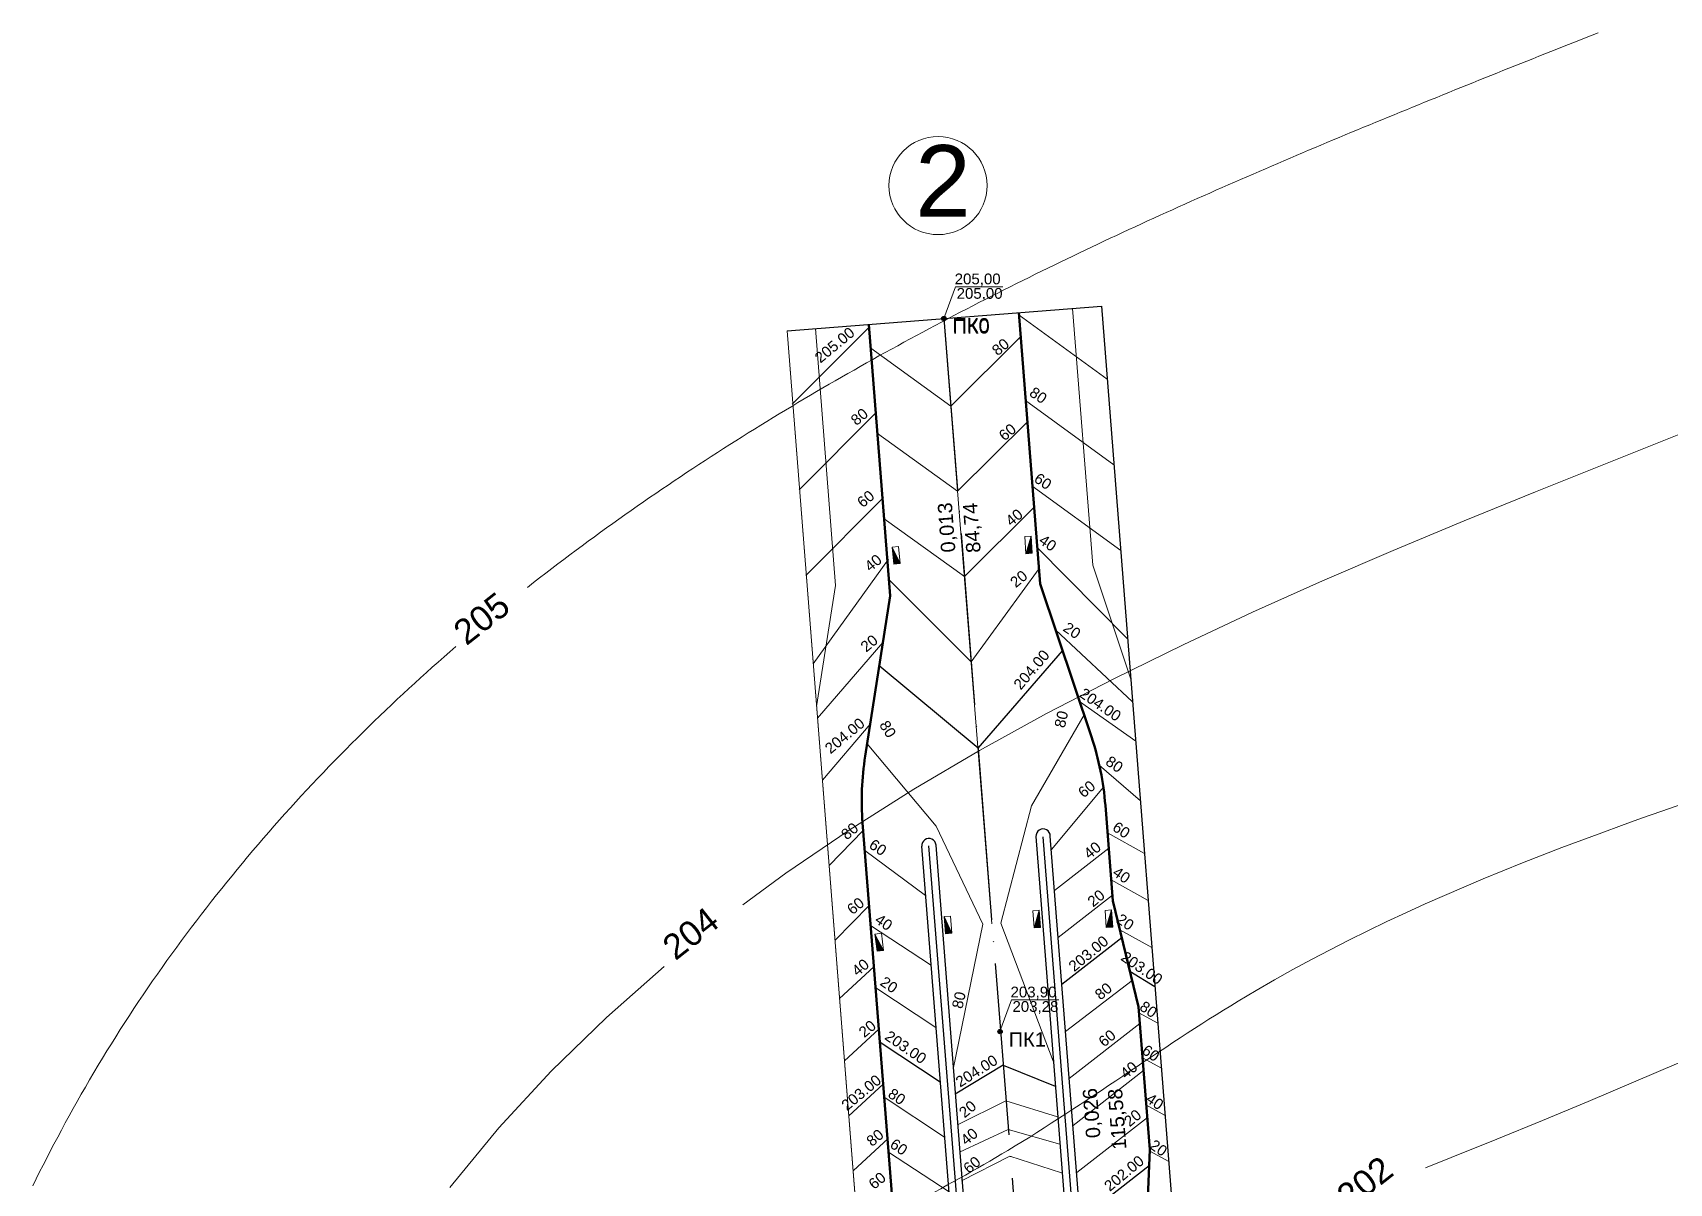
# Model space of a CAD drawing. Header units: millimetres. Extents: x -2123 to 34701, y -1286 to 835.
# Drawn here: x 4248.7 to 4477.1, y -853.4 to -692.8 of the extents above; entities that cross this region are included whole.
import ezdxf

# ---------------------------------------------------------------- set-up
doc = ezdxf.new("R2010")
doc.units = ezdxf.units.MM
doc.linetypes.add('ACAD_ISO04W100', pattern=[30, 24, -3, 0, -3])
for name, color, linetype, lineweight in [('1 Відмітки', 7, 'Continuous', 25), ('2 Позначення', 80, 'Continuous', 20), ('вертикалка', 6, 'Continuous', 15), ('Горизонталі', 7, 'Continuous', 18), ('Дор. Розм.', 7, 'Continuous', 50), ('дорога', 126, 'Continuous', 25), ('Текст', 7, 'Continuous', 15)]:
    doc.layers.add(name, color=color, linetype=linetype, lineweight=lineweight)
doc.layers.add('Вісь', color=170, linetype='ACAD_ISO04W100')
doc.styles.get("Standard").update_dxf_attribs({"font": 'arial.ttf'})

# ---------------------------------------------------------------- blocks, each defined once
blk = doc.blocks.new('6')
at = {"layer": '1 Відмітки', "transparency": 33554559}
h = blk.add_hatch(color=256, dxfattribs=at)
h.dxf.hatch_style = 1
edge = h.paths.add_edge_path()
edge.add_arc((-467.51, 342.13), 0.2, 0, 360)
at = {"layer": '1 Відмітки'}
blk.add_circle((-467.51, 342.13), 0.2, dxfattribs=at)

msp = doc.modelspace()

# ---------------------------------------------------------------- hatches: boundary and pattern name
at = {"layer": 'вертикалка'}
h = msp.add_hatch(color=0, dxfattribs=at)
h.dxf.hatch_style = 1
h.paths.add_polyline_path([(4368.615, -764.564), (4368.824, -766.955), (4369.721, -766.876)])
h = msp.add_hatch(color=0, dxfattribs=at)
h.dxf.hatch_style = 1
h.paths.add_polyline_path([(4388.004, -763.027), (4388.174, -765.421), (4387.276, -765.485)])
h = msp.add_hatch(color=0, dxfattribs=at)
h.dxf.hatch_style = 1
h.paths.add_polyline_path([(4389.141, -815.252), (4389.311, -817.646), (4388.413, -817.71)])
h = msp.add_hatch(color=0, dxfattribs=at)
h.dxf.hatch_style = 1
h.paths.add_polyline_path([(4399.225, -815.205), (4399.395, -817.599), (4398.497, -817.663)])
h = msp.add_hatch(color=0, dxfattribs=at)
h.dxf.hatch_style = 1
h.paths.add_polyline_path([(4375.854, -816.145), (4376.063, -818.536), (4376.959, -818.457)])
h = msp.add_hatch(color=0, dxfattribs=at)
h.dxf.hatch_style = 1
h.paths.add_polyline_path([(4366.209, -818.586), (4366.508, -820.967), (4367.401, -820.855)])

# ---------------------------------------------------------------- linework, layer by layer
at = {"layer": '2 Позначення', "color": 18, "true_color": 0x000000}
for points, elevation in [([(4375.841, -732.652), (4377.459, -728.236), (4384.068, -728.236)], 5), ([(4383.634, -832.189), (4385.252, -827.773), (4391.861, -827.773)], 3.942)]:
    msp.add_lwpolyline(points, dxfattribs=dict(at, elevation=elevation))
at = {"layer": 'вертикалка', "color": 0}
for p, q in [((4368.615, -764.564), (4369.721, -766.876)), ((4388.004, -763.027), (4387.276, -765.485)), ((4389.141, -815.252, -5), (4388.413, -817.71, -5)), ((4399.225, -815.205), (4398.497, -817.663)), ((4375.854, -816.145, -5), (4376.959, -818.457, -5)), ((4366.209, -818.586), (4367.401, -820.855))]:
    msp.add_line(p, q, dxfattribs=at)
at = {"layer": 'вертикалка', "color": 18, "lineweight": 20, "true_color": 0x000000, "elevation": -200}
for points in [[(4375.841, -732.655), (4382.538, -817.131)], [(4378.697, -768.687), (4367.507, -760.621)], [(4378.697, -768.687), (4388.477, -758.959)], [(4403.702, -837.622), (4393.853, -845.281)], [(4404.234, -844.17), (4394.369, -851.841)]]:
    msp.add_lwpolyline(points, dxfattribs=at)
at = {"layer": 'вертикалка', "color": 1, "lineweight": 20}
for points, elevation in [([(4398.631, -741.142), (4386.329, -732.189)], 5), ([(4354.672, -744.627), (4365.41, -733.847)], 5), ([(4376.809, -744.874), (4386.589, -735.146)], -200), ([(4376.809, -744.874), (4365.62, -736.808)], -200), ([(4399.57, -753.089), (4387.218, -744.1)], 5), ([(4387.273, -744.095), (4387.507, -747.078)], 5), ([(4355.628, -756.572), (4366.409, -745.749)], 5), ([(4377.753, -756.78), (4366.563, -748.715)], -200), ([(4377.753, -756.78), (4387.533, -747.053)], -200), ([(4400.508, -765.035), (4388.107, -756.01)], 5), ([(4356.583, -768.517), (4367.407, -757.651)], 5), ([(4401.478, -777.376), (4388.788, -764.587)], 5), ([(4357.57, -780.857), (4368.086, -766.228)], 5), ([(4379.641, -780.593), (4368.177, -769.144)], -200), ([(4379.641, -780.593), (4389.116, -767.539)], -200), ([(4402.17, -786.181), (4391.428, -776.115)], -200), ([(4358.195, -788.429), (4367.33, -777.879)], -200), ([(4383.787, -817.074), (4388.041, -800.676), (4395.393, -787.972)], 5), ([(4394.764, -786.094), (4402.601, -791.664)], 5), ([(4358.878, -797.111), (4365.548, -789.258)], -200), ([(4374.743, -803.519), (4374.743, -803.519), (4365.115, -792.017)], 5), ([(4397.524, -795.004), (4403.255, -799.986)], -200), ([(4398.086, -798.067), (4390.829, -806.79)], -200), ([(4381.249, -817.19), (4374.743, -803.519), (4374.743, -803.519)], 5), ([(4359.815, -809.003), (4364.571, -804.133)], -200), ([(4398.647, -804.47), (4403.832, -807.33)], -200), ([(4398.651, -804.472), (4398.84, -806.607)], -200), ([(4373.28, -813.188), (4364.789, -806.908)], 5), ([(4398.835, -806.605), (4391.277, -812.482)], -200), ([(4399.351, -813.164), (4391.792, -819.042)], -200), ([(4399.162, -811.029), (4404.347, -813.89)], -200), ([(4360.636, -819.442), (4365.392, -814.572)], -200), ([(4373.973, -822.883), (4365.607, -817.362)], 5), ([(4381.249, -817.19), (4377.124, -837.417)], 5), ([(4383.787, -817.074), (4391.08, -836.311)], 5), ([(4400.387, -817.981), (4404.862, -820.45)], -200), ([(4361.276, -827.563), (4366.069, -823.154)], 5), ([(4374.703, -831.601), (4366.337, -826.081)], 5), ([(4402.094, -825.051), (4392.823, -832.162)], -200), ([(4403.171, -831.075), (4393.338, -838.722)], -200), ([(4403.048, -829.562), (4405.693, -831.021)], 5), ([(4361.962, -836.275), (4366.742, -831.877)], 5), ([(4403.558, -835.838), (4406.185, -837.288)], 5), ([(4367.508, -841.452), (4367.358, -839.535)], 5), ([(4375.934, -846.917), (4367.501, -841.352)], 5), ([(4384.499, -841.869), (4377.742, -845.214)], 5), ([(4384.499, -841.869), (4391.698, -844.107)], 5), ([(4404.113, -842.472), (4406.705, -843.903)], 5), ([(4363.169, -851.613), (4368.033, -847.138)], 5), ([(4384.816, -845.878), (4378.013, -849.025)], 5), ([(4384.816, -845.878), (4392.03, -847.914)], 5), ([(4376.55, -854.575), (4368.103, -849.001)], 5), ([(4385.03, -849.564), (4378.283, -853.028)], 5), ([(4385.03, -849.564), (4392.239, -851.922)], 5), ([(4404.589, -848.868), (4407.209, -850.313)], 5)]:
    msp.add_lwpolyline(points, dxfattribs=dict(at, elevation=elevation))
at = {"layer": 'вертикалка', "color": 0}
for points in [[(4368.824, -766.955), (4369.721, -766.876), (4369.511, -764.486), (4368.615, -764.564)], [(4388.174, -765.421), (4387.276, -765.485), (4387.106, -763.091), (4388.004, -763.027)], [(4399.395, -817.599), (4398.497, -817.663), (4398.327, -815.269), (4399.225, -815.205)], [(4366.508, -820.967), (4367.401, -820.855), (4367.102, -818.474), (4366.209, -818.586)]]:
    msp.add_lwpolyline(points, close=True, dxfattribs=at)
at = {"layer": 'вертикалка', "color": 1, "lineweight": 30}
for points, elevation in [([(4380.596, -792.643), (4366.818, -781.148)], 5), ([(4380.596, -792.643), (4392.406, -779.039)], 5), ([(4400.659, -819.107), (4392.307, -825.602)], -200), ([(4401.782, -823.759), (4405.289, -825.88)], -200), ([(4375.319, -839.259), (4366.953, -833.739)], 5), ([(4384.102, -836.864), (4377.4, -840.906)], 5), ([(4384.102, -836.864), (4391.356, -839.8)], 5), ([(4362.565, -843.944), (4367.358, -839.535)], 5), ([(4404.5, -850.923), (4394.884, -858.401)], -200)]:
    msp.add_lwpolyline(points, dxfattribs=dict(at, elevation=elevation))
at = {"layer": 'вертикалка', "color": 0, "elevation": -5}
for points in [[(4389.311, -817.646), (4388.413, -817.71), (4388.243, -815.316), (4389.141, -815.252)], [(4376.063, -818.536), (4376.959, -818.457), (4376.75, -816.067), (4375.854, -816.145)]]:
    msp.add_lwpolyline(points, close=True, dxfattribs=at)
at = {"layer": 'Вісь', "color": 18, "true_color": 0x000000, "elevation": -200}
msp.add_lwpolyline([(4375.841, -732.652), (4413.184, -1203.731)], dxfattribs=at)
at = {"layer": 'Горизонталі'}
for points, elevation in [([(4317.723, -770.189), (4318.566, -769.527), (4319.409, -768.868), (4320.254, -768.214), (4321.1, -767.563), (4321.946, -766.916), (4322.794, -766.273), (4323.643, -765.633), (4324.492, -764.997), (4325.343, -764.366), (4326.194, -763.737), (4327.046, -763.113), (4327.899, -762.492), (4328.753, -761.875), (4329.607, -761.261), (4330.462, -760.651), (4331.318, -760.045), (4332.174, -759.442), (4333.031, -758.843), (4333.889, -758.247), (4334.747, -757.655), (4335.605, -757.066), (4336.465, -756.48), (4337.324, -755.898), (4338.184, -755.319), (4339.045, -754.744), (4339.906, -754.172), (4340.767, -753.603), (4341.628, -753.037), (4342.49, -752.475), (4343.352, -751.916), (4344.215, -751.36), (4345.077, -750.807), (4345.94, -750.257), (4346.804, -749.71), (4347.668, -749.166), (4348.532, -748.625), (4349.397, -748.087), (4350.262, -747.552), (4351.127, -747.02), (4351.993, -746.49), (4352.86, -745.963), (4353.726, -745.439), (4354.594, -744.917), (4355.461, -744.399), (4356.329, -743.882), (4357.198, -743.369), (4358.067, -742.858), (4358.936, -742.35), (4359.805, -741.844), (4360.675, -741.341), (4361.545, -740.841), (4362.415, -740.343), (4363.285, -739.847), (4364.156, -739.354), (4365.027, -738.864), (4365.898, -738.376), (4366.77, -737.89), (4367.641, -737.407), (4368.513, -736.926), (4369.385, -736.448), (4370.257, -735.972), (4371.129, -735.498), (4372.001, -735.027), (4372.874, -734.558), (4373.746, -734.091), (4374.619, -733.627), (4375.492, -733.164), (4376.365, -732.704), (4377.237, -732.247), (4378.11, -731.791), (4378.983, -731.338), (4379.856, -730.886), (4380.729, -730.437), (4381.602, -729.99), (4382.475, -729.545), (4383.348, -729.102), (4384.221, -728.661), (4385.093, -728.223), (4385.966, -727.786), (4386.839, -727.351), (4387.711, -726.918), (4388.584, -726.487), (4389.456, -726.058), (4390.328, -725.631), (4391.2, -725.206), (4392.072, -724.783), (4392.944, -724.362), (4393.816, -723.942), (4394.687, -723.524), (4395.558, -723.108), (4396.429, -722.694), (4397.3, -722.282), (4398.171, -721.871), (4399.042, -721.462), (4399.912, -721.055), (4400.782, -720.65), (4401.652, -720.246), (4402.521, -719.844), (4403.39, -719.443), (4404.259, -719.044), (4405.128, -718.647), (4405.996, -718.251), (4406.864, -717.857), (4407.732, -717.464), (4408.6, -717.073), (4409.467, -716.683), (4410.333, -716.295), (4411.2, -715.909), (4412.066, -715.523), (4412.932, -715.14), (4413.797, -714.757), (4414.662, -714.376), (4415.526, -713.997), (4416.39, -713.618), (4417.254, -713.242), (4418.117, -712.866), (4418.98, -712.492), (4419.842, -712.119), (4420.704, -711.747), (4421.565, -711.377), (4422.424, -711.008), (4423.285, -710.64), (4424.145, -710.273), (4425.004, -709.908), (4425.863, -709.543), (4426.721, -709.18), (4427.579, -708.818), (4428.437, -708.457), (4429.293, -708.097), (4430.15, -707.738), (4431.005, -707.38), (4431.86, -707.023), (4432.715, -706.667), (4433.569, -706.312), (4434.422, -705.959), (4435.275, -705.606), (4436.127, -705.254), (4436.978, -704.903), (4437.829, -704.553), (4438.68, -704.204), (4439.529, -703.856), (4440.378, -703.508), (4441.226, -703.162), (4442.074, -702.816), (4442.921, -702.472), (4443.767, -702.128), (4444.612, -701.785), (4445.457, -701.442), (4446.301, -701.101), (4447.145, -700.76), (4447.987, -700.42), (4448.829, -700.081), (4449.67, -699.742), (4450.511, -699.404), (4451.35, -699.067), (4452.189, -698.73), (4453.027, -698.394), (4453.864, -698.059), (4454.701, -697.724), (4455.536, -697.39), (4456.371, -697.056), (4457.205, -696.724), (4458.038, -696.391), (4458.871, -696.059), (4459.702, -695.728), (4460.533, -695.397), (4461.362, -695.066), (4462.191, -694.736), (4463.019, -694.407), (4463.846, -694.078), (4464.672, -693.749), (4465.497, -693.421), (4466.322, -693.093), (4467.145, -692.766)], 5), ([(4347.758, -814.493), (4353.754, -810.079), (4362.596, -804.072), (4371.626, -798.376), (4380.817, -792.966), (4390.155, -787.815), (4399.626, -782.899), (4409.214, -778.19), (4418.906, -773.663), (4428.685, -769.291), (4438.538, -765.05), (4448.45, -760.913), (4458.406, -756.853), (4468.391, -752.845), (4478.391, -748.864)], -200), ([(4248.653, -853.705), (4249.129, -852.748), (4249.612, -851.787), (4250.102, -850.822), (4250.6, -849.852), (4251.104, -848.877), (4251.616, -847.899), (4252.136, -846.916), (4252.664, -845.93), (4253.199, -844.939), (4253.743, -843.945), (4254.296, -842.947), (4254.856, -841.946), (4255.426, -840.941), (4256.005, -839.933), (4256.593, -838.922), (4257.189, -837.909), (4257.792, -836.899), (4258.4, -835.893), (4259.012, -834.892), (4259.629, -833.895), (4260.251, -832.903), (4260.878, -831.916), (4261.509, -830.933), (4262.145, -829.954), (4262.786, -828.98), (4263.431, -828.011), (4264.08, -827.046), (4264.734, -826.085), (4265.392, -825.129), (4266.055, -824.178), (4266.722, -823.23), (4267.392, -822.287), (4268.067, -821.349), (4268.746, -820.415), (4269.429, -819.485), (4270.116, -818.56), (4270.807, -817.639), (4271.502, -816.723), (4272.201, -815.811), (4272.903, -814.903), (4273.609, -813.999), (4274.319, -813.1), (4275.032, -812.205), (4275.75, -811.315), (4276.47, -810.429), (4277.194, -809.547), (4277.922, -808.669), (4278.653, -807.796), (4279.387, -806.927), (4280.125, -806.062), (4280.866, -805.201), (4281.61, -804.345), (4282.358, -803.492), (4283.109, -802.645), (4283.863, -801.801), (4284.619, -800.961), (4285.379, -800.126), (4286.142, -799.295), (4286.908, -798.468), (4287.677, -797.646), (4288.449, -796.827), (4289.224, -796.013), (4290.001, -795.203), (4290.782, -794.397), (4291.565, -793.595), (4292.351, -792.797), (4293.139, -792.003), (4293.93, -791.214), (4294.724, -790.429), (4295.52, -789.648), (4296.319, -788.871), (4297.121, -788.098), (4297.924, -787.33), (4298.729, -786.566), (4299.537, -785.807), (4300.346, -785.052), (4301.157, -784.302), (4301.97, -783.556), (4302.785, -782.814), (4303.602, -782.077), (4304.42, -781.344), (4305.241, -780.615), (4306.063, -779.891), (4306.886, -779.171), (4307.711, -778.455)], 5), ([(4443.061, -851.214), (4446.644, -849.783), (4453.024, -847.208), (4459.39, -844.604), (4465.743, -841.962), (4472.085, -839.273), (4478.418, -836.533), (4484.741, -833.747), (4491.058, -830.922), (4497.367, -828.063), (4503.672, -825.175), (4509.972, -822.264), (4516.268, -819.336), (4522.563, -816.397), (4528.857, -813.452)], 2), ([(4306.854, -853.933), (4313.703, -845.64), (4321.016, -837.728), (4328.727, -830.223), (4336.78, -823.13)], -200)]:
    msp.add_lwpolyline(points, dxfattribs=dict(at, elevation=elevation))
at = {"layer": 'Горизонталі', "color": 18, "lineweight": 20, "true_color": 0x000000}
msp.add_open_spline([(4357.095, -863.849, -200), (4366.478, -858.809, -200), (4387.025, -848.6, -200), (4431.569, -815.625, -200), (4474.033, -801.848, -200), (4504.251, -792.044, -200)], degree=3, knots=[474.2086626, 474.2086626, 474.2086626, 474.2086626, 505.9193721, 544.1978031, 638.6482407, 638.6482407, 638.6482407, 638.6482407], dxfattribs=at)
at = {"layer": 'Дор. Розм.', "color": 18, "true_color": 0x000000}
for points, elevation in [([(4386.308, -731.83), (4389.287, -769.711)], 5), ([(4365.373, -733.474), (4368.351, -771.356)], 5), ([(4403.724, -868.793), (4404.598, -848.656), (4402.98, -828.722), (4399.417, -813.962)], -200)]:
    msp.add_lwpolyline(points, dxfattribs=dict(at, elevation=elevation))
at = {"layer": 'Дор. Розм.', "color": 18, "true_color": 0x000000, "elevation": -200}
for points in [[(4399.417, -813.962), (4398.369, -800.619, 0.0611437), (4396.428, -791.068), (4389.287, -769.711)], [(4276.601, -963.819), (4290.647, -963.835, 0.194947), (4318.509, -952.579), (4358.63, -913.754, 0.2237162), (4370.69, -881.87), (4364.487, -803.07, -0.0585458), (4364.845, -793.742), (4368.351, -771.356)]]:
    msp.add_lwpolyline(points, format="xyb", dxfattribs=at)
at = {"layer": 'дорога', "color": 18, "true_color": 0x000000, "elevation": 5}
for points in [[(4353.94, -734.379), (4397.828, -730.924)], [(4397.828, -730.924), (4410.26, -889.149)]]:
    msp.add_lwpolyline(points, dxfattribs=at)
at = {"layer": 'дорога', "color": 18, "lineweight": 20, "true_color": 0x000000}
for points, elevation in [([(4393.786, -731.246), (4396.608, -767.096)], 5), ([(4353.939, -734.373), (4366.07, -888.462)], 5), ([(4353.939, -734.373), (4366.579, -894.929)], 210), ([(4357.896, -734.061), (4360.718, -769.911)], 5), ([(4401.918, -782.979), (4396.608, -767.096)], 5), ([(4358.069, -786.826), (4360.718, -769.911)], 5), ([(4395.629, -1073.329), (4374.954, -808.952), (4374.731, -806.165)], -200)]:
    msp.add_lwpolyline(points, dxfattribs=dict(at, elevation=elevation))
at = {"layer": 'дорога', "color": 18, "lineweight": 30, "true_color": 0x000000, "elevation": -200}
for points in [[(4382.329, -915.369), (4379.626, -915.366, 0.0454406), (4369.509, -916.285, -0.6910335), (4368.542, -914.684, 0.1884433), (4378.666, -881.242), (4372.737, -806.321)], [(4382.251, -914.369), (4379.628, -914.366, 0.0346879), (4371.745, -914.912, -0.657273), (4370.791, -913.343, 0.1755557), (4379.663, -881.163), (4373.734, -806.242)], [(4398.292, -914.387), (4409.624, -914.4, -0.0081577), (4411.483, -914.43, 0.7051647), (4412.173, -912.678, -0.1961488), (4395.546, -879.601), (4389.685, -804.996)], [(4398.371, -915.387), (4409.622, -915.4, -0.0213822), (4414.406, -915.605, 0.7368781), (4415.125, -913.836), (4413.951, -912.873, -0.204102), (4396.543, -879.522), (4390.682, -804.917)]]:
    msp.add_lwpolyline(points, format="xyb", dxfattribs=at)
for points in [[(4401.147, -1143.894), (4374.731, -806.165)], [(4388.685, -804.983), (4388.685, -804.983), (4415.142, -1142.699)]]:
    msp.add_lwpolyline(points, dxfattribs=at)
at = {"layer": 'дорога', "color": 18, "lineweight": 30, "true_color": 0x000000}
for centre, start in [((4389.682, -804.903, -200), 359.18042), ((4373.734, -806.241, -405), 4.39046)]:
    msp.add_arc(centre, 1, start, 184.59611, dxfattribs=at)
at = {"layer": 'Текст', "color": 18, "lineweight": 30, "true_color": 0x000000, "elevation": -200}
msp.add_lwpolyline([(4377.897, -758.474, 0, 0, 0), (4378.439, -765.391, 1.4, 0, 0), (4378.697, -768.687, 0, 0, 0)], format="xyseb", dxfattribs=at)
at = {"layer": 'Текст', "color": 18, "lineweight": 30, "true_color": 0x000000}
msp.add_lwpolyline([(4398.13, -840.225, 0, 0, 0), (4398.672, -847.142, 1.4, 0, 0), (4398.93, -850.437, 0, 0, 0)], format="xyseb", dxfattribs=at)
at = {"layer": 'Текст', "color": 18, "lineweight": 20, "true_color": 0x000000}
msp.add_circle((4375.012, -714.105, -1.649), 6.847, dxfattribs=at)

# ---------------------------------------------------------------- block references
at = {"layer": '1 Відмітки', "color": 18, "true_color": 0x000000, "xscale": 1.5, "yscale": 1.5, "zscale": 1.5}
msp.add_blockref('6', (5077.104, -1245.85, 5), dxfattribs=at)
at = {"layer": '1 Відмітки', "color": 0, "xscale": 1.5, "yscale": 1.5, "zscale": 1.5}
msp.add_blockref('6', (5084.94, -1345.388, 3.942), dxfattribs=at)

# ---------------------------------------------------------------- texts
at = {"layer": '1 Відмітки', "color": 18, "true_color": 0x000000}
for s, insert, char_height, attachment_point in [('205,00', (4383.75, -726.381, 5), 1.5, 3), ('205,00', (4384.019, -728.402, 5), 1.5, 3), ('ПК0', (4377.04, -732.754, 5), 2, 1), ('203,90', (4391.543, -825.919, 3.942), 1.5, 3), ('203,28', (4391.812, -827.939, 3.942), 1.5, 3)]:
    msp.add_mtext_dynamic_manual_height_columns(s, width=7.02543, gutter_width=12.5, heights=[0], dxfattribs=dict(at, insert=insert, char_height=char_height, attachment_point=attachment_point))
at = {"layer": '1 Відмітки', "color": 0, "char_height": 2, "attachment_point": 1}
for s, insert in [('ПК0', (4377.028, -732.605, 5)), ('ПК1', (4384.876, -832.291, 3.942))]:
    msp.add_mtext_dynamic_manual_height_columns(s, width=7.02543, gutter_width=12.5, heights=[0], dxfattribs=dict(at, insert=insert))
at = {"layer": '1 Відмітки', "color": 0}
for s, insert, char_height, attachment_point, rotation in [('205.00', (4362.573, -733.73), 1.5, 3, 39.60615), ('80', (4384.156, -735.3), 1.5, 3, 39.60615), ('80', (4390.393, -743.411, 5), 1.5, 3, 325.60408), ('80', (4364.453, -745.045), 1.5, 3, 39.60615), ('60', (4385.119, -747.189), 1.5, 3, 39.60615), ('60', (4391.048, -755.418), 1.5, 3, 325.60408), ('60', (4365.338, -756.509), 1.5, 3, 39.60615), ('40', (4386.062, -759.095), 1.5, 3, 39.60615), ('40', (4391.724, -764.02), 1.5, 3, 325.60408), ('40', (4366.378, -765.436), 1.5, 3, 39.60615), ('20', (4386.702, -767.675), 1.5, 3, 39.60615), ('205', (4307.01, -775.663, 5), 3.5, 1, 38.19248), ('20', (4395.107, -776.238, -205), 1.5, 3, 325.60408), ('20', (4365.822, -776.666), 1.5, 3, 39.60615), ('204.00', (4389.552, -778.739, 5), 1.5, 3, 49.81036), ('204.00', (4400.747, -787.74), 1.5, 3, 325.60408), ('80', (4391.742, -787.289), 1.5, 3, 77.18735), ('204.00', (4363.981, -788.269), 1.5, 3, 39.60615), ('80', (4369.26, -790.558), 1.5, 3, 301.85101), ('80', (4401.024, -794.914, -205), 1.5, 3, 325.60408), ('60', (4396.176, -797.015, 5), 1.5, 3, 39.60615), ('80', (4363.098, -802.887), 1.5, 3, 39.60615), ('60', (4401.992, -804.082, -205), 1.5, 3, 325.60408), ('60', (4368.013, -806.519), 1.5, 3, 325.60408), ('40', (4396.966, -805.554, 5), 1.5, 3, 39.60615), ('40', (4402.02, -810.373, -205), 1.5, 3, 325.60408), ('20', (4397.496, -812.247, 5), 1.5, 3, 39.60615), ('204', (4336.193, -819.623, 5), 3.5, 1, 38.19248), ('60', (4363.92, -813.326), 1.5, 3, 39.60615), ('40', (4368.832, -816.973), 1.5, 3, 325.60408), ('20', (4402.535, -816.933, -205), 1.5, 3, 325.60408), ('203.00', (4397.997, -818.674, 5), 1.5, 3, 39.60615), ('40', (4364.596, -821.909, 205), 1.5, 3, 39.60615), ('203.00', (4406.533, -824.505, -205), 1.5, 3, 325.60408), ('20', (4369.561, -825.691), 1.5, 3, 325.60408), ('80', (4377.446, -826.493), 1.5, 3, 77.18735), ('80', (4398.512, -825.233, 5), 1.5, 3, 39.60615), ('80', (4405.772, -829.131, -205), 1.5, 3, 325.60408), ('20', (4365.559, -830.472, 205), 1.5, 3, 39.60615), ('203.00', (4373.577, -835.561, -205), 1.5, 3, 325.60408), ('60', (4399.027, -831.793, 5), 1.5, 3, 39.60615), ('204.00', (4382.697, -835.333, 5), 1.5, 3, 32.37402), ('60', (4406.107, -835.236, -205), 1.5, 3, 325.60408), ('203.00', (4366.288, -838.084, 205), 1.5, 3, 39.60615), ('40', (4402.063, -836.232, 5), 1.5, 3, 39.60615), ('80', (4370.655, -841.3), 1.5, 3, 325.60408), ('20', (4379.556, -841.688, 5), 1.5, 3, 39.60615), ('40', (4406.669, -841.988, -205), 1.5, 3, 325.60408), ('20', (4402.593, -842.926, 5), 1.5, 3, 39.60615), ('80', (4366.631, -845.676), 1.5, 3, 39.60615), ('60', (4370.935, -848.33), 1.5, 3, 325.60408), ('40', (4379.781, -845.522, 5), 1.5, 3, 39.60615), ('20', (4407.181, -848.469, -205), 1.5, 3, 325.60408), ('60', (4380.164, -849.467, 5), 1.5, 3, 39.60615), ('202.00', (4402.963, -849.35, 5), 1.5, 3, 39.60615), ('60', (4366.939, -851.671), 1.5, 3, 39.60615), ('202', (4430.282, -854.384, 205), 3.5, 1, 38.19248)]:
    msp.add_mtext_dynamic_manual_height_columns(s, width=7.02543, gutter_width=12.5, heights=[0], dxfattribs=dict(at, insert=insert, char_height=char_height, attachment_point=attachment_point, rotation=rotation))
at = {"layer": 'Текст', "color": 18, "true_color": 0x000000, "insert": (4371.826, -708.458, -1.649), "char_height": 10, "attachment_point": 1}
msp.add_mtext_dynamic_manual_height_columns('2', width=4.68276, gutter_width=12.5, heights=[0], dxfattribs=at)
at = {"layer": 'Текст', "color": 18, "true_color": 0x000000, "char_height": 2, "attachment_point": 3, "rotation": 94.24336}
for s, insert in [('0,013', (4374.944, -758.419, -200)), ('84,74', (4378.46, -758.475, -200)), ('0,026', (4395.177, -840.17)), ('115,58', (4398.693, -840.226))]:
    msp.add_mtext_dynamic_manual_height_columns(s, width=5.85234, gutter_width=12.5, heights=[0], dxfattribs=dict(at, insert=insert))

doc.saveas('drawing.dxf')
